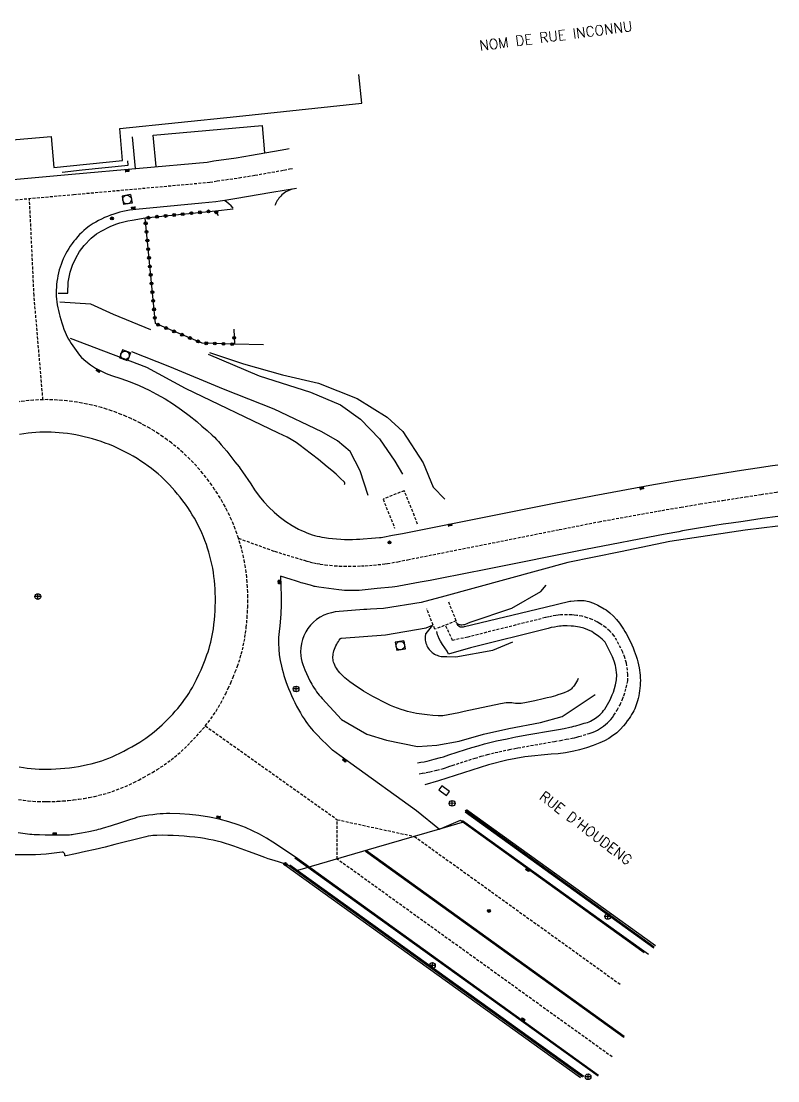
# Model space of a CAD drawing. Header units: millimetres. Extents: x 132227 to 133000, y 131012 to 131934.
# Drawn here: x 132868.6 to 133000, y 131750.1 to 131934 of the extents above; entities that cross this region are included whole.
import ezdxf
from ezdxf.enums import TextEntityAlignment as Align

# ---------------------------------------------------------------- set-up
doc = ezdxf.new("R2010")
doc.units = ezdxf.units.MM
doc.linetypes.add('DASHED', pattern=[0.75, 0.5, -0.25])
doc.layers.get('0').update_dxf_attribs({"linetype": 'CONTINUOUS'})
for name, color, linetype in [('W0001', 6, 'DASHED'), ('W0006', 2, 'CONTINUOUS'), ('W0008', 7, 'CONTINUOUS'), ('W0010', 4, 'CONTINUOUS'), ('W0014', 7, 'CONTINUOUS'), ('W0015', 2, 'CONTINUOUS'), ('W0017', 7, 'CONTINUOUS'), ('W0070', 7, 'DASHED'), ('W0071', 7, 'CONTINUOUS'), ('W0103', 1, 'CONTINUOUS'), ('W0120', 7, 'CONTINUOUS'), ('W0122', 7, 'DASHED'), ('W0128', 7, 'CONTINUOUS'), ('W0210', 2, 'CONTINUOUS'), ('W0211', 2, 'CONTINUOUS'), ('W0212', 2, 'CONTINUOUS'), ('W0213', 2, 'CONTINUOUS'), ('W0322', 7, 'CONTINUOUS'), ('W0400', 7, 'CONTINUOUS'), ('W0420', 7, 'CONTINUOUS'), ('W0421', 7, 'CONTINUOUS'), ('W0469', 7, 'CONTINUOUS'), ('W0856', 7, 'CONTINUOUS'), ('W0989', 7, 'CONTINUOUS')]:
    doc.layers.add(name, color=color, linetype=linetype)
doc.styles.get("Standard").update_dxf_attribs({"font": 'romans.shx', "width": 0.85})

# ---------------------------------------------------------------- blocks, each defined once
blk = doc.blocks.new('T400')
for p, q in [((-0.15, 0.3), (0.15, 0.3)), ((-0.15, -0.25), (-0.15, 0.3)), ((-0.15, 0.15), (0.15, 0.15)), ((-0.15, 0), (0.15, 0)), ((0.15, 0.3), (0.15, -0.25)), ((-0.15, -0.15), (0.15, -0.15)), ((-0.15, -0.25), (-0.15, -0.3)), ((-0.15, -0.3), (0.15, -0.3)), ((0.15, -0.3), (0.15, -0.25))]:
    blk.add_line(p, q)
blk = doc.blocks.new('T420')
for p, q in [((0.75, 0.75), (-0.75, 0.75)), ((-0.75, 0.75), (-0.75, -0.75)), ((0.75, 0.75), (0.75, -0.75)), ((0.75, -0.75), (-0.75, -0.75))]:
    blk.add_line(p, q)
blk.add_ellipse((0, 0), major_axis=(-0.53, 0.53), ratio=1, start_param=3.926991, end_param=10.210176)
blk = doc.blocks.new('T856')
for p, q in [((-0.125, 0), (0.125, 0)), ((0, 0.125), (0, -0.125))]:
    blk.add_line(p, q)
blk.add_ellipse((0, 0), major_axis=(-0.177, 0.177), ratio=1, start_param=3.9269908, end_param=10.2101761)
blk = doc.blocks.new('T469')
at = {"color": 0, "linetype": 'Continuous', "flags": 128}
for points in [[(-0.35, 0.35), (0.35, -0.35)], [(-0.35, -0.35), (0.35, 0.35)]]:
    blk.add_lwpolyline(points, dxfattribs=at)
at = {"color": 0, "linetype": 'Continuous'}
blk.add_circle((0, 0), 0.5, dxfattribs=at)
blk = doc.blocks.new('t322o')
at = {"color": 0, "linetype": 'Continuous'}
for radius in [0.25, 0.15]:
    blk.add_circle((0, 0), radius, dxfattribs=at)

msp = doc.modelspace()

# ---------------------------------------------------------------- linework, layer by layer
at = {"layer": 'W0001'}
for points in [[(132793.7, 131890.57), (132812.92, 131894.94), (132812.92, 131894.94), (132812.92, 131894.94), (132814.24, 131895.33), (132815.63, 131895.76), (132817.95, 131896.56), (132819.98, 131897.26), (132821.97, 131897.86), (132824.61, 131898.54), (132826.03, 131898.85), (132828.09, 131899.24), (132830.16, 131899.56), (132832.26, 131899.81), (132837.54, 131900.32), (132862.35, 131902.55), (132877.69, 131903.94), (132901.36, 131906.07), (132902.6, 131906.29), (132906.43, 131906.84), (132909.17, 131907.28), (132914.2, 131908.18), (132915.2, 131908.37), (132915.78, 131908.47)], [(132872.36, 131868.31), (132870.81, 131886.42), (132870.02, 131903.25)], [(132868.12, 131798.89), (132868.95, 131798.78), (132869.79, 131798.68), (132870.62, 131798.61), (132871.46, 131798.56), (132872.3, 131798.54), (132872.74, 131798.53), (132873.14, 131798.53), (132873.98, 131798.55), (132874.91, 131798.59), (132875.83, 131798.65), (132876.75, 131798.73), (132877.66, 131798.83), (132878.58, 131798.96), (132879.49, 131799.1), (132880.4, 131799.26), (132881.31, 131799.45), (132882.08, 131799.63), (132882.85, 131799.83), (132883.62, 131800.05), (132884.38, 131800.3), (132885.14, 131800.56), (132885.88, 131800.85), (132886.62, 131801.16), (132887.34, 131801.48), (132888.17, 131801.88), (132888.99, 131802.29), (132889.8, 131802.72), (132890.6, 131803.16), (132891.39, 131803.62), (132892.18, 131804.1), (132892.8, 131804.5), (132893.43, 131804.92), (132894.04, 131805.36), (132894.64, 131805.81), (132895.23, 131806.28), (132895.8, 131806.76), (132896.37, 131807.26), (132896.93, 131807.77), (132897.47, 131808.29), (132898.01, 131808.83), (132898.53, 131809.37), (132899.06, 131809.93), (132899.57, 131810.51), (132900.07, 131811.09), (132900.56, 131811.68), (132901.05, 131812.3), (132901.52, 131812.93), (132901.99, 131813.59), (132902.43, 131814.26), (132902.85, 131814.94), (132903.25, 131815.64), (132903.63, 131816.33), (132904.1, 131817.27), (132904.55, 131818.21), (132904.98, 131819.16), (132905.38, 131820.12), (132905.77, 131821.09), (132906.14, 131822.07), (132906.38, 131822.76), (132906.61, 131823.46), (132906.81, 131824.16), (132907, 131824.87), (132907.16, 131825.59), (132907.31, 131826.31), (132907.44, 131827.03), (132907.54, 131827.75), (132907.67, 131828.79), (132907.75, 131829.55), (132907.82, 131830.44), (132907.88, 131831.34), (132907.92, 131832.23), (132907.94, 131833.13), (132907.94, 131834.03), (132907.93, 131834.93), (132907.89, 131835.79), (132907.83, 131836.65), (132907.75, 131837.51), (132907.65, 131838.36), (132907.53, 131839.22), (132907.38, 131840.07), (132907.22, 131840.92), (132907.03, 131841.76), (132906.82, 131842.6), (132906.33, 131844.25), (132906.33, 131844.25), (132906.06, 131845.06), (132905.76, 131845.87), (132905.45, 131846.67), (132905.11, 131847.46), (132904.75, 131848.24), (132904.37, 131849.01), (132903.98, 131849.78), (132903.56, 131850.53), (132903.12, 131851.27), (132902.66, 131852.01), (132902.18, 131852.73), (132901.69, 131853.45), (132901.18, 131854.15), (132900.65, 131854.84), (132900.11, 131855.52), (132899.55, 131856.19), (132899, 131856.81), (132898.43, 131857.42), (132897.85, 131858.01), (132897.26, 131858.59), (132896.65, 131859.15), (132896.03, 131859.7), (132895.45, 131860.18), (132894.67, 131860.8), (132893.95, 131861.35), (132893.2, 131861.88), (132892.45, 131862.39), (132891.68, 131862.88), (132890.9, 131863.35), (132890.11, 131863.8), (132889.3, 131864.23), (132888.49, 131864.64), (132887.66, 131865.03), (132886.82, 131865.41), (132885.97, 131865.76), (132885.12, 131866.08), (132884.26, 131866.39), (132883.39, 131866.67), (132882.51, 131866.94), (132881.67, 131867.17), (132880.82, 131867.38), (132879.97, 131867.56), (132879.11, 131867.73), (132878.25, 131867.88), (132877.38, 131868.01), (132876.52, 131868.12), (132875.64, 131868.2), (132874.83, 131868.26), (132874.01, 131868.3), (132873.18, 131868.32), (132872.36, 131868.31), (132871.54, 131868.29), (132870.72, 131868.24), (132869.9, 131868.17), (132869.09, 131868.08), (132868.22, 131867.97)], [(132906.33, 131844.25), (132912.6, 131841.99), (132912.6, 131841.99), (132912.6, 131841.99), (132912.6, 131841.99), (132912.6, 131841.99), (132917.71, 131840.44), (132918.26, 131840.27), (132918.82, 131840.12), (132919.39, 131839.99), (132919.97, 131839.87), (132920.53, 131839.78), (132921.36, 131839.66), (132922.18, 131839.57), (132923, 131839.49), (132923.82, 131839.44), (132924.62, 131839.41), (132925.42, 131839.39), (132926.22, 131839.4), (132927, 131839.42), (132927.67, 131839.46), (132928.32, 131839.5), (132929.79, 131839.61), (132931.29, 131839.74), (132931.75, 131839.79), (132932.2, 131839.86), (132933.97, 131840.19), (132935.69, 131840.53), (132962.04, 131845.76), (132968.68, 131847.08), (132968.95, 131847.13), (132979.24, 131848.98), (132979.89, 131849.1), (132983.19, 131849.66), (132986.5, 131850.21), (132990.45, 131850.84), (132994.41, 131851.46), (132997.08, 131851.87), (132999.75, 131852.26), (133000, 131852.29)], [(132900.56, 131811.68), (132923.48, 131795.4)], [(132971.21, 131754.21), (132923.44, 131788.57), (132923.48, 131795.4), (132936.88, 131792.5), (132972.76, 131766.73)]]:
    msp.add_lwpolyline(points, dxfattribs=at)
at = {"layer": 'W0006'}
for points in [[(132892, 131908.8), (132891.52, 131914.22), (132910.45, 131915.89), (132910.86, 131911.16)], [(132905.65, 131878), (132910.65, 131877.87)]]:
    msp.add_lwpolyline(points, dxfattribs=at)
at = {"layer": 'W0008'}
for points in [[(132862.03, 131906.06), (132877.38, 131907.45), (132900.9, 131909.57), (132902.05, 131909.77), (132905.9, 131910.33), (132908.58, 131910.75), (132913.57, 131911.65), (132914.56, 131911.83), (132915.14, 131911.94)], [(132916.41, 131905), (132912.11, 131904.26), (132909.71, 131903.86), (132906.05, 131903.26), (132903.94, 131902.91), (132903.16, 131902.79), (132902.38, 131902.69), (132901.16, 131902.55), (132899.94, 131902.42), (132888.51, 131901.34), (132887.94, 131901.28), (132887.37, 131901.2), (132886.81, 131901.1), (132886.26, 131900.99), (132885.73, 131900.86), (132885.19, 131900.71), (132884.65, 131900.54), (132884.11, 131900.35), (132883.58, 131900.14), (132883.05, 131899.92), (132882.54, 131899.67), (132882.03, 131899.42), (132881.53, 131899.14), (132881.1, 131898.92), (132880.56, 131898.54), (132880.41, 131898.43), (132880.41, 131898.43), (132879.86, 131898.01), (132879.47, 131897.68), (132879.09, 131897.33), (132878.73, 131896.97), (132878.38, 131896.6), (132878.04, 131896.21), (132877.72, 131895.81), (132877.41, 131895.41), (132877.11, 131894.99), (132876.83, 131894.56), (132876.57, 131894.12), (132876.32, 131893.67), (132876.09, 131893.21), (132875.88, 131892.75), (132875.68, 131892.28), (132875.5, 131891.8), (132875.34, 131891.32), (132875.19, 131890.83), (132875.06, 131890.34), (132874.95, 131889.84), (132874.86, 131889.34), (132874.79, 131888.84), (132874.73, 131888.33), (132874.69, 131887.82), (132874.67, 131887.31), (132874.67, 131886.81), (132874.68, 131886.3), (132874.72, 131885.79), (132874.77, 131885.28), (132874.84, 131884.78), (132874.93, 131884.28), (132875.03, 131883.78), (132875.15, 131883.28), (132875.29, 131882.79), (132875.44, 131882.23), (132875.61, 131881.67), (132875.79, 131881.11), (132875.99, 131880.56), (132876.21, 131880.02), (132876.39, 131879.62), (132876.58, 131879.22), (132876.79, 131878.84), (132877.02, 131878.46), (132877.26, 131878.09), (132877.83, 131877.28), (132878.42, 131876.47), (132878.73, 131876.06), (132879.06, 131875.66), (132879.82, 131874.98), (132880.64, 131874.35), (132881.49, 131873.79), (132882.39, 131873.3), (132883.33, 131872.88), (132884.29, 131872.53), (132885.9, 131872.01), (132887.49, 131871.43), (132889.06, 131870.77), (132890.79, 131869.96), (132892.1, 131869.28), (132893.57, 131868.44), (132895.01, 131867.54), (132896.41, 131866.58), (132897.76, 131865.57), (132899.08, 131864.5), (132899.98, 131863.72), (132900.87, 131862.94), (132901.76, 131862.14), (132902.13, 131861.79), (132902.49, 131861.42), (132902.83, 131861.05), (132903.32, 131860.49), (132903.8, 131859.93), (132904.27, 131859.36), (132905, 131858.46), (132905.71, 131857.55), (132906.42, 131856.63), (132906.62, 131856.36), (132907.03, 131855.79), (132908.44, 131853.73), (132909.13, 131852.64), (132909.89, 131851.59), (132910.72, 131850.6), (132911.6, 131849.65), (132912.54, 131848.76), (132913.37, 131848.06), (132914.56, 131847.17), (132915.65, 131846.46), (132916.77, 131845.83), (132917.24, 131845.61), (132917.7, 131845.41), (132918.18, 131845.22), (132918.65, 131845.04), (132919.14, 131844.88), (132919.55, 131844.75), (132919.97, 131844.64), (132920.39, 131844.54), (132920.81, 131844.45), (132921.24, 131844.38), (132921.94, 131844.28), (132922.65, 131844.2), (132923.36, 131844.14), (132924.07, 131844.09), (132924.76, 131844.06), (132925.44, 131844.05), (132926.12, 131844.06), (132926.81, 131844.08), (132927.39, 131844.11), (132927.98, 131844.15), (132929.41, 131844.26), (132930.84, 131844.38), (132931.13, 131844.41), (132931.41, 131844.45), (132933.1, 131844.77), (132934.79, 131845.1), (132961.13, 131850.33), (132967.79, 131851.65), (132968.11, 131851.71), (132978.42, 131853.57), (132979.1, 131853.69), (132982.42, 131854.26), (132985.75, 131854.81), (132989.72, 131855.45), (132993.7, 131856.07), (132996.4, 131856.47), (132999.09, 131856.87), (133000, 131857)], [(132868.2, 131804.59), (132868.95, 131804.47), (132869.64, 131804.37), (132870.33, 131804.3), (132871.02, 131804.24), (132871.72, 131804.2), (132872.41, 131804.17), (132873.11, 131804.17), (132873.8, 131804.18), (132874.6, 131804.22), (132875.39, 131804.27), (132876.18, 131804.34), (132876.97, 131804.43), (132877.76, 131804.54), (132878.55, 131804.66), (132879.33, 131804.8), (132880.11, 131804.96), (132880.73, 131805.1), (132881.36, 131805.27), (132881.97, 131805.45), (132882.58, 131805.64), (132883.19, 131805.85), (132883.79, 131806.08), (132884.38, 131806.33), (132884.96, 131806.6), (132885.69, 131806.94), (132886.41, 131807.3), (132887.11, 131807.68), (132887.82, 131808.07), (132888.51, 131808.47), (132889.2, 131808.88), (132889.71, 131809.21), (132890.21, 131809.55), (132890.7, 131809.9), (132891.18, 131810.27), (132891.66, 131810.64), (132892.12, 131811.03), (132892.6, 131811.46), (132893.07, 131811.89), (132893.54, 131812.33), (132893.99, 131812.79), (132894.44, 131813.25), (132894.89, 131813.73), (132895.33, 131814.22), (132895.76, 131814.72), (132896.18, 131815.23), (132896.59, 131815.75), (132896.97, 131816.25), (132897.33, 131816.77), (132897.68, 131817.29), (132898.01, 131817.83), (132898.32, 131818.37), (132898.62, 131818.93), (132899.03, 131819.75), (132899.43, 131820.59), (132899.81, 131821.43), (132900.17, 131822.28), (132900.52, 131823.13), (132900.84, 131824), (132901.03, 131824.55), (132901.21, 131825.1), (132901.37, 131825.66), (132901.52, 131826.22), (132901.65, 131826.79), (132901.77, 131827.36), (132901.87, 131827.94), (132901.96, 131828.51), (132902.05, 131829.29), (132902.13, 131830.07), (132902.2, 131830.85), (132902.25, 131831.64), (132902.28, 131832.42), (132902.3, 131833.2), (132902.3, 131833.99), (132902.29, 131834.77), (132902.26, 131835.49), (132902.21, 131836.2), (132902.15, 131836.92), (132902.06, 131837.63), (132901.96, 131838.34), (132901.84, 131839.05), (132901.7, 131839.75), (132901.54, 131840.45), (132901.37, 131841.15), (132901.17, 131841.84), (132900.96, 131842.52), (132900.74, 131843.19), (132900.49, 131843.86), (132900.23, 131844.53), (132899.95, 131845.18), (132899.65, 131845.83), (132899.34, 131846.47), (132899.01, 131847.1), (132898.66, 131847.73), (132898.3, 131848.34), (132897.91, 131848.97), (132897.51, 131849.58), (132897.09, 131850.19), (132896.66, 131850.78), (132896.21, 131851.37), (132895.75, 131851.94), (132895.28, 131852.51), (132894.82, 131853.02), (132894.35, 131853.53), (132893.87, 131854.02), (132893.38, 131854.5), (132892.87, 131854.96), (132892.36, 131855.42), (132891.83, 131855.86), (132891.23, 131856.34), (132890.61, 131856.8), (132889.99, 131857.24), (132889.35, 131857.67), (132888.7, 131858.09), (132888.05, 131858.49), (132887.38, 131858.87), (132886.7, 131859.23), (132886.01, 131859.58), (132885.31, 131859.91), (132884.6, 131860.22), (132883.89, 131860.52), (132883.17, 131860.79), (132882.44, 131861.05), (132881.7, 131861.29), (132880.96, 131861.51), (132880.25, 131861.71), (132879.53, 131861.89), (132878.81, 131862.05), (132878.09, 131862.19), (132877.36, 131862.31), (132876.63, 131862.42), (132875.89, 131862.51), (132875.16, 131862.58), (132874.49, 131862.63), (132873.81, 131862.67), (132873.14, 131862.68), (132872.46, 131862.68), (132871.79, 131862.66), (132871.12, 131862.62), (132870.45, 131862.56), (132869.77, 131862.49), (132869.04, 131862.39), (132868.31, 131862.27)], [(133000, 131848.06), (132997.29, 131847.68), (132993.96, 131847.19), (132991.9, 131846.88), (132991.9, 131846.88), (132990.48, 131846.68), (132989.07, 131846.46), (132987.65, 131846.24), (132986.24, 131846.01), (132984.83, 131845.77), (132983.42, 131845.52), (132982.78, 131845.4), (132980.44, 131844.95), (132966.57, 131842.32), (132966.57, 131842.32), (132966.57, 131842.32), (132966.57, 131842.32), (132966.57, 131842.32), (132949.55, 131838.89), (132945.47, 131838.07), (132941.38, 131837.27), (132939.63, 131836.94), (132937.87, 131836.61), (132934.15, 131835.95), (132933.91, 131835.91), (132933.45, 131835.84), (132932.99, 131835.78), (132930.41, 131835.51), (132927.82, 131835.25), (132927.29, 131835.21), (132926.77, 131835.18), (132926.24, 131835.17), (132925.71, 131835.17), (132925.22, 131835.18), (132924.74, 131835.21), (132924.25, 131835.25), (132923.77, 131835.31), (132920.26, 131835.78), (132919.94, 131835.82), (132919.62, 131835.87), (132919.48, 131835.9), (132919.35, 131835.93), (132918.8, 131836.09), (132917.52, 131836.45), (132917.22, 131836.54), (132916.92, 131836.63), (132916.21, 131836.87), (132915.49, 131837.1), (132913.59, 131837.7), (132913.7, 131836.04), (132913.75, 131834.1), (132913.75, 131832.73), (132913.69, 131831.07), (132913.53, 131829.06), (132913.38, 131828.06), (132913.29, 131827.05), (132913.27, 131826.06), (132913.31, 131825.03), (132913.41, 131824.02), (132913.58, 131823.03), (132913.8, 131822.04), (132913.93, 131821.51), (132914.07, 131820.97), (132914.22, 131820.44), (132914.38, 131819.92), (132914.56, 131819.4), (132914.78, 131818.77), (132915.02, 131818.16), (132915.27, 131817.54), (132915.53, 131816.94), (132915.81, 131816.33), (132916.1, 131815.73), (132916.41, 131815.12), (132916.73, 131814.53), (132917.07, 131813.94), (132917.41, 131813.36), (132917.7, 131812.91), (132918.01, 131812.46), (132918.32, 131812.02), (132918.65, 131811.59), (132918.99, 131811.17), (132919.31, 131810.81), (132919.63, 131810.46), (132919.96, 131810.11), (132920.82, 131809.27), (132921.68, 131808.43), (132922.55, 131807.61), (132922.63, 131807.54), (132925.82, 131805.23), (132937.22, 131797.01), (132941.26, 131793.76), (132944.9, 131795.29), (132944.9, 131795.29), (132969.17, 131777.86), (132976.8, 131772.35)], [(132968.88, 131750.97), (132916.21, 131788.87), (132915.92, 131789.08), (132913.42, 131790.73), (132912.31, 131791.5), (132911.16, 131792.22), (132909.99, 131792.88), (132908.78, 131793.49), (132907.55, 131794.04), (132906.29, 131794.53), (132904.64, 131795.04), (132902.96, 131795.47), (132901.26, 131795.83), (132899.42, 131796.13), (132897.83, 131796.31), (132896.11, 131796.44), (132894.37, 131796.48), (132894.37, 131796.48), (132893.82, 131796.46), (132893.26, 131796.43), (132892.7, 131796.39), (132892.14, 131796.34), (132891.44, 131796.26), (132890.74, 131796.16), (132890.04, 131796.06), (132889.35, 131795.94), (132889.1, 131795.9), (132888.86, 131795.84), (132888.61, 131795.77), (132888.36, 131795.69), (132887.4, 131795.38), (132885.81, 131794.86), (132884.22, 131794.35), (132882.62, 131793.85), (132882.3, 131793.75), (132881.97, 131793.67), (132881.64, 131793.59), (132880.34, 131793.32), (132879.03, 131793.06), (132878.36, 131792.93), (132877.69, 131792.81), (132877.46, 131792.78), (132877.23, 131792.75), (132876.99, 131792.74), (132876.22, 131792.72), (132875.45, 131792.71), (132874.68, 131792.71), (132873.67, 131792.71), (132872.72, 131792.73), (132871.77, 131792.75), (132870.82, 131792.79), (132870.44, 131792.82), (132870.05, 131792.85), (132869.67, 131792.9), (132868.05, 131793.14)]]:
    msp.add_lwpolyline(points, dxfattribs=at)
at = {"layer": 'W0010'}
for points in [[(132945.7, 131797.05), (132978.54, 131773.32)], [(132966.05, 131750.69), (132914.47, 131787.79), (132914.47, 131787.79)]]:
    msp.add_lwpolyline(points, dxfattribs=at)
at = {"layer": 'W0014'}
for points in [[(132875.68, 131907.79), (132879.16, 131908.24), (132887.16, 131909.04), (132887.12, 131909.77), (132887.12, 131909.77)], [(132875.01, 131886.83), (132876.66, 131886.83), (132876.76, 131888.72), (132877.1, 131890.45), (132877.51, 131891.68), (132878.05, 131892.88), (132878.73, 131894.02), (132879.51, 131895.07), (132880.76, 131896.36), (132881.65, 131897.08), (132882.44, 131897.57), (132884.06, 131898.39), (132884.99, 131898.76), (132885.69, 131898.99), (132886.4, 131899.19), (132887.12, 131899.35), (132887.87, 131899.48), (132890.11, 131899.86), (132890.11, 131899.86), (132902.3, 131901.12), (132905.42, 131901.47)], [(132945.67, 131796.76), (132978.45, 131773.17)], [(132945.22, 131795.27), (132969.38, 131777.91), (132977.51, 131772.07)], [(132968.79, 131750.85), (132916.12, 131788.74)], [(132966.28, 131750.8), (132915.25, 131787.51)]]:
    msp.add_lwpolyline(points, dxfattribs=at)
at = {"layer": 'W0015'}
msp.add_lwpolyline([(132973.34, 131757.78), (132928.56, 131790), (132928.36, 131789.93), (132973.25, 131757.64), (132973.34, 131757.78)], dxfattribs=at)
at = {"layer": 'W0017'}
for points in [[(132888.42, 131908.47), (132887.93, 131913.93)], [(132892, 131908.8), (132891.5, 131914.26)], [(132915.61, 131904.84), (132915.34, 131904.75), (132915.07, 131904.64), (132914.81, 131904.52), (132914.56, 131904.38), (132914.31, 131904.22), (132914.08, 131904.04), (132913.86, 131903.85), (132913.65, 131903.65), (132913.49, 131903.47), (132913.34, 131903.28), (132913.19, 131903.09), (132913.06, 131902.88), (132912.94, 131902.67), (132912.83, 131902.46), (132912.73, 131902.23), (132912.65, 131902.01)], [(132905.38, 131901.58), (132905.02, 131901.94), (132904.64, 131902.29), (132904.28, 131902.61), (132903.91, 131902.91)]]:
    msp.add_lwpolyline(points, dxfattribs=at)
at = {"layer": 'W0070'}
msp.add_lwpolyline([(132937.73, 131803.38), (132938.31, 131803.46), (132938.91, 131803.57), (132939.23, 131803.63), (132939.53, 131803.7), (132940.76, 131804.01), (132941.92, 131804.31), (132942.27, 131804.41), (132942.59, 131804.52), (132943.04, 131804.69), (132943.46, 131804.83), (132946.32, 131805.74), (132947.41, 131806.07), (132948.49, 131806.4), (132949.58, 131806.7), (132950.24, 131806.88), (132950.89, 131807.04), (132951.56, 131807.19), (132953.38, 131807.57), (132954.33, 131807.77), (132954.85, 131807.87), (132957.07, 131808.26), (132961.2, 131808.98), (132962.23, 131809.16), (132963.25, 131809.36), (132964.29, 131809.56), (132964.68, 131809.64), (132965.07, 131809.74), (132965.45, 131809.84), (132966.2, 131810.06), (132966.94, 131810.28), (132967.24, 131810.37), (132967.56, 131810.48), (132967.93, 131810.62), (132968.31, 131810.78), (132968.68, 131810.97), (132969.04, 131811.18), (132969.39, 131811.4), (132969.73, 131811.64), (132970.07, 131811.91), (132970.39, 131812.2), (132970.7, 131812.5), (132970.99, 131812.82), (132971.26, 131813.15), (132971.54, 131813.52), (132972.1, 131814.43), (132972.6, 131815.36), (132973.02, 131816.31), (132973.25, 131816.93), (132973.68, 131818.31), (132973.93, 131819.48), (132973.95, 131820.6), (132973.79, 131822.13), (132973.69, 131822.6), (132973.43, 131823.54), (132973.07, 131824.49), (132971.6, 131827.34), (132970.82, 131828.15), (132970.1, 131828.77), (132969.03, 131829.48), (132968.59, 131829.75), (132967.75, 131830.15), (132966.89, 131830.47), (132966, 131830.71), (132965.1, 131830.87), (132964.63, 131830.92), (132964.21, 131830.94), (132963.42, 131830.96), (132962.62, 131830.96), (132962.23, 131830.94), (132961.83, 131830.91), (132961.45, 131830.86), (132960.83, 131830.75), (132960.22, 131830.62), (132959.63, 131830.48), (132946.14, 131827.1), (132943.51, 131826.52), (132942.28, 131829.18)], dxfattribs=at)
at = {"layer": 'W0071'}
for points in [[(132944.24, 131829.36), (132944.31, 131829.26), (132944.39, 131829.16), (132944.46, 131829.1), (132944.53, 131829.04), (132944.65, 131828.97), (132944.82, 131828.89), (132944.88, 131828.87), (132944.94, 131828.86), (132945, 131828.86), (132945.19, 131828.88), (132945.38, 131828.91), (132945.57, 131828.95), (132959.58, 131832.29), (132963.86, 131833.32), (132964.07, 131833.34), (132965.22, 131833.44), (132966.37, 131833.48), (132967.18, 131833.27), (132967.96, 131833), (132968.73, 131832.66), (132969.83, 131832.02), (132970.16, 131831.82), (132970.82, 131831.31), (132971.43, 131830.75), (132972, 131830.14), (132972.52, 131829.49), (132972.99, 131828.8), (132973.22, 131828.45), (132973.45, 131828.09), (132973.66, 131827.72), (132973.87, 131827.34), (132974.13, 131826.82), (132974.39, 131826.29), (132974.64, 131825.76), (132974.87, 131825.22), (132975.06, 131824.74), (132975.24, 131824.26), (132975.4, 131823.77), (132975.55, 131823.28), (132975.68, 131822.78), (132975.8, 131822.28), (132975.9, 131821.78), (132975.98, 131821.34), (132976.03, 131820.91), (132976.08, 131820.47), (132976.1, 131820.02), (132976.12, 131819.58), (132976.11, 131819.14), (132976.09, 131818.7), (132976.05, 131818.25), (132976, 131817.79), (132975.94, 131817.34), (132975.85, 131816.89), (132975.76, 131816.45), (132975.64, 131816.01), (132975.54, 131815.66), (132975.42, 131815.32), (132975.29, 131814.98), (132975.14, 131814.65), (132974.98, 131814.32), (132974.81, 131814.01), (132974.6, 131813.66), (132974.39, 131813.32), (132974.17, 131812.98), (132973.86, 131812.54), (132973.54, 131812.11), (132973.21, 131811.68), (132972.63, 131811.05), (132972.01, 131810.47), (132971.14, 131809.82), (132970.62, 131809.49), (132969.87, 131809.09), (132969.09, 131808.75), (132967.93, 131808.28), (132966.75, 131807.88), (132965.55, 131807.53), (132964.57, 131807.29), (132963.1, 131807.02), (132961.86, 131806.85), (132960.62, 131806.75), (132956.04, 131806.29), (132952.95, 131805.71), (132949.73, 131804.92), (132941.04, 131802.16), (132938.67, 131801.47)], [(132937.44, 131805.29), (132938, 131805.37), (132938.57, 131805.47), (132938.83, 131805.52), (132939.08, 131805.57), (132940.29, 131805.88), (132941.4, 131806.17), (132941.67, 131806.25), (132941.93, 131806.34), (132942.39, 131806.51), (132942.86, 131806.67), (132945.74, 131807.58), (132946.85, 131807.92), (132947.96, 131808.25), (132949.07, 131808.57), (132949.76, 131808.75), (132950.45, 131808.92), (132951.15, 131809.07), (132952.98, 131809.46), (132953.95, 131809.66), (132954.49, 131809.77), (132956.74, 131810.17), (132960.87, 131810.88), (132961.88, 131811.06), (132962.89, 131811.25), (132963.9, 131811.45), (132964.24, 131811.53), (132964.59, 131811.61), (132964.93, 131811.7), (132965.65, 131811.91), (132966.37, 131812.13), (132966.65, 131812.21), (132966.92, 131812.3), (132967.21, 131812.41), (132967.49, 131812.53), (132967.77, 131812.67), (132968.04, 131812.83), (132968.31, 131813), (132968.56, 131813.18), (132968.82, 131813.39), (132969.07, 131813.61), (132969.31, 131813.84), (132969.53, 131814.09), (132969.74, 131814.34), (132969.94, 131814.61), (132970.43, 131815.39), (132970.86, 131816.21), (132971.24, 131817.05), (132971.43, 131817.55), (132971.81, 131818.8), (132972, 131819.7), (132972.02, 131820.52), (132971.88, 131821.83), (132971.81, 131822.15), (132971.6, 131822.94), (132971.3, 131823.7), (132970.01, 131826.21), (132969.49, 131826.74), (132968.93, 131827.23), (132967.99, 131827.86), (132967.67, 131828.05), (132967, 131828.37), (132966.3, 131828.63), (132965.58, 131828.83), (132964.84, 131828.96), (132964.49, 131828.99), (132964.13, 131829.01), (132963.39, 131829.03), (132962.65, 131829.03), (132962.35, 131829.02), (132962.05, 131828.99), (132961.75, 131828.95), (132961.19, 131828.85), (132960.64, 131828.74), (132960.09, 131828.61), (132946.61, 131825.23), (132942.79, 131824.11), (132942.56, 131824.64), (132941.74, 131825.83), (132941.42, 131826.37), (132941.17, 131826.82), (132941.1, 131826.96), (132941.04, 131827.11), (132940.99, 131827.25), (132940.91, 131827.52), (132940.85, 131827.79), (132940.8, 131828.07)]]:
    msp.add_lwpolyline(points, dxfattribs=at)
at = {"layer": 'W0103'}
msp.add_lwpolyline([(132848.35, 131922.47), (132848.83, 131917.5), (132861.07, 131918.67), (132861.57, 131912.94), (132873.8, 131914), (132874.27, 131908.62), (132886.19, 131909.84), (132885.71, 131915.4), (132905.95, 131917.47), (132927.72, 131919.77), (132927.24, 131924.74)], dxfattribs=at)
at = {"layer": 'W0120'}
for points in [[(132945.95, 131797.16), (132978.74, 131773.56)], [(132965.74, 131750.56), (132914.39, 131787.52)]]:
    msp.add_lwpolyline(points, dxfattribs=at)
at = {"layer": 'W0122'}
for points in [[(132937.44, 131846.73), (132935.12, 131852.51), (132931.43, 131851.05), (132933.44, 131846.03)], [(132942.77, 131833.24), (132944.13, 131829.92), (132940.42, 131828.45), (132939.02, 131831.99)]]:
    msp.add_lwpolyline(points, dxfattribs=at)
at = {"layer": 'W0128'}
msp.add_lwpolyline([(132945.15, 131794.89), (132941.26, 131793.76), (132930.26, 131790.58), (132916.59, 131786.56)], dxfattribs=at)
at = {"layer": 'W0210'}
for points in [[(133000, 131846.34), (132994.3, 131845.65), (132981.24, 131843.67), (132972.65, 131841.9), (132963.52, 131840.05), (132942.17, 131834.23), (132938.06, 131833.12), (132931.52, 131832.06), (132928.09, 131831.87), (132923.13, 131831.48), (132922.49, 131831.34), (132921.79, 131831.15), (132921.12, 131830.88), (132920.49, 131830.54), (132919.89, 131830.14), (132919.34, 131829.68), (132918.83, 131829.16), (132918.39, 131828.6), (132917.99, 131827.99), (132917.68, 131827.34), (132917.43, 131826.67), (132917.25, 131825.97), (132917.14, 131825.26), (132917.1, 131824.54), (132917.14, 131823.82), (132917.19, 131823.36), (132917.33, 131822.86), (132917.49, 131822.36), (132917.67, 131821.87), (132917.87, 131821.39), (132918.14, 131820.76), (132918.43, 131820.14), (132918.74, 131819.53), (132919.06, 131818.93), (132919.25, 131818.59), (132919.45, 131818.26), (132919.67, 131817.93), (132919.89, 131817.61), (132920.12, 131817.3), (132920.35, 131817), (132920.6, 131816.71), (132920.85, 131816.42), (132924.23, 131812.77), (132928.61, 131810.26), (132932.03, 131809.22), (132937.4, 131808.08), (132940.79, 131808.36), (132944.63, 131809.01), (132948.9, 131810.22), (132953.28, 131811.21), (132958.8, 131812.26), (132962.55, 131813.31), (132968.27, 131817.14)], [(132914.46, 131787.7), (132913.29, 131788.06), (132912.11, 131788.42), (132911.5, 131788.62), (132910.9, 131788.83), (132909.48, 131789.34), (132908.08, 131789.87), (132906.79, 131790.35), (132905.51, 131790.82), (132904.8, 131791.06), (132904.09, 131791.28), (132903.37, 131791.48), (132902.64, 131791.67), (132901.91, 131791.84), (132901.18, 131791.99), (132900.44, 131792.12), (132899.7, 131792.23), (132898.76, 131792.35), (132897.82, 131792.45), (132896.88, 131792.54), (132895.93, 131792.6), (132894.98, 131792.65), (132894.03, 131792.68), (132893.09, 131792.69), (132892.14, 131792.68), (132891.79, 131792.67), (132891.45, 131792.64), (132891.11, 131792.59), (132890.66, 131792.52), (132890.22, 131792.43), (132889.79, 131792.33), (132884.86, 131791.07), (132883.16, 131790.64), (132881.45, 131790.24), (132879.75, 131789.85), (132878.03, 131789.47), (132876.32, 131789.12), (132876.26, 131789.12), (132876.21, 131789.13), (132876.17, 131789.17), (132876.15, 131789.21), (132876.14, 131789.26), (132876.14, 131789.31), (132876.15, 131789.35), (132876.15, 131789.35), (132876.14, 131789.44), (132876.11, 131789.53), (132876.06, 131789.6), (132876, 131789.67), (132875.93, 131789.72), (132875.84, 131789.75), (132875.76, 131789.77), (132875.67, 131789.76), (132874.74, 131789.63), (132873.82, 131789.53), (132872.89, 131789.44), (132871.97, 131789.37), (132871.04, 131789.32), (132870.11, 131789.29), (132869.18, 131789.28), (132866.93, 131789.29)]]:
    msp.add_lwpolyline(points, dxfattribs=at)
at = {"layer": 'W0211'}
for points in [[(132924.68, 131853.59), (132924.73, 131853.63), (132924.77, 131853.69), (132924.79, 131853.75), (132924.8, 131853.82), (132924.79, 131853.89), (132924.76, 131853.95), (132924.72, 131854), (132923.99, 131854.69), (132923.26, 131855.37), (132922.51, 131856.03), (132921.75, 131856.68), (132920.98, 131857.32), (132920.2, 131857.94), (132918.99, 131858.87), (132917.77, 131859.8), (132917.06, 131860.34), (132916.34, 131860.87), (132916.06, 131861.06), (132915.78, 131861.23), (132915.49, 131861.4), (132914.76, 131861.79), (132914.03, 131862.16), (132913.29, 131862.52), (132897.11, 131870.24), (132890.38, 131873.89), (132877.16, 131878.94)], [(132901.31, 131876.5), (132907.21, 131874.56), (132913.99, 131872.61), (132920.2, 131871.17), (132926.93, 131868.5), (132932.16, 131865.3), (132934.85, 131862.78), (132938.41, 131857.38), (132940.12, 131853.13), (132942.16, 131851.02)]]:
    msp.add_lwpolyline(points, dxfattribs=at)
at = {"layer": 'W0212'}
for points in [[(132875.29, 131885.29), (132880.61, 131884.98), (132884.54, 131883.14), (132891.06, 131880.5)], [(132928.83, 131851.68), (132927.47, 131855.94), (132925.74, 131859.32), (132923.49, 131861.17), (132920.78, 131862.71), (132912.54, 131866.65), (132903.74, 131870.15), (132894.4, 131874.01), (132887.77, 131876.62)], [(132901.07, 131876.24), (132909.92, 131872.43), (132918.82, 131869.63), (132924.05, 131867.42), (132927.53, 131864.92), (132930.79, 131861.51), (132933.45, 131857.63), (132934.83, 131855.36)], [(132944.09, 131829.68), (132944.2, 131829.57), (132944.33, 131829.46), (132944.46, 131829.37), (132944.55, 131829.32), (132944.66, 131829.28), (132944.76, 131829.26), (132944.94, 131829.25), (132945.13, 131829.25), (132945.38, 131829.27), (132945.64, 131829.3), (132945.64, 131829.3), (132946.18, 131829.54), (132946.18, 131829.54), (132946.18, 131829.54), (132946.18, 131829.54), (132946.58, 131829.71), (132953.79, 131832.15), (132958.86, 131834.99), (132959.74, 131836.1)], [(132928.63, 131831.9), (132928.54, 131831.89), (132928.09, 131831.87)], [(132965.35, 131819.9), (132965.2, 131819.61), (132965.05, 131819.32), (132964.88, 131819.05), (132964.7, 131818.78), (132964.5, 131818.52), (132964.3, 131818.27), (132964.18, 131818.14), (132964.05, 131818.02), (132963.9, 131817.91), (132963.76, 131817.81), (132963.6, 131817.72), (132963.43, 131817.65), (132962.89, 131817.45), (132962.34, 131817.25), (132961.79, 131817.06), (132961.39, 131816.93), (132960.99, 131816.81), (132960.58, 131816.7), (132959.92, 131816.53), (132959.25, 131816.37), (132957.81, 131816.05), (132956.37, 131815.74), (132956.05, 131815.68), (132955.73, 131815.63), (132955.4, 131815.6), (132955.08, 131815.59), (132954.75, 131815.59), (132954.42, 131815.6), (132954.1, 131815.63), (132953.78, 131815.66), (132953.45, 131815.68), (132953.13, 131815.68), (132952.81, 131815.66), (132952.48, 131815.63), (132952.16, 131815.58), (132951.85, 131815.52), (132945.53, 131814.16), (132944.6, 131813.96), (132943.67, 131813.78), (132942.74, 131813.61), (132941.8, 131813.45), (132941.6, 131813.42), (132941.4, 131813.41), (132941.19, 131813.41), (132940.99, 131813.42), (132940.05, 131813.49), (132939.12, 131813.59), (132938.18, 131813.71), (132937.25, 131813.84), (132936.72, 131813.94), (132936.2, 131814.05), (132935.68, 131814.18), (132935.17, 131814.33), (132934.55, 131814.54), (132933.94, 131814.76), (132933.33, 131815), (132932.73, 131815.25), (132932.14, 131815.52), (132931.31, 131815.93), (132930.49, 131816.36), (132929.67, 131816.8), (132928.86, 131817.25), (132928.06, 131817.73), (132927.45, 131818.11), (132926.84, 131818.51), (132926.24, 131818.92), (132925.66, 131819.35), (132925.08, 131819.79), (132924.78, 131820.04), (132924.48, 131820.31), (132924.2, 131820.59), (132923.93, 131820.88), (132923.68, 131821.18), (132923.5, 131821.43), (132923.33, 131821.69), (132923.17, 131821.96), (132923.04, 131822.24), (132922.92, 131822.52), (132922.84, 131822.75), (132922.78, 131822.98), (132922.74, 131823.21), (132922.72, 131823.45), (132922.72, 131823.68), (132922.74, 131823.94), (132922.77, 131824.2), (132922.82, 131824.45), (132922.89, 131824.7), (132922.99, 131825.01), (132923.11, 131825.31), (132923.24, 131825.61), (132923.39, 131825.89), (132923.52, 131826.13), (132923.67, 131826.36), (132923.83, 131826.58), (132923.99, 131826.8), (132924.04, 131826.84), (132924.1, 131826.88), (132924.16, 131826.91), (132924.23, 131826.92), (132931.83, 131827.47), (132938.93, 131828.68), (132940.03, 131829.17)]]:
    msp.add_lwpolyline(points, dxfattribs=at)
at = {"layer": 'W0213'}
msp.add_lwpolyline([(132940.04, 131829.18), (132938.85, 131827.73), (132938.79, 131827.66), (132938.79, 131827.66), (132938.79, 131827.66), (132938.79, 131827.66), (132938.72, 131827.12), (132938.74, 131826.85), (132938.77, 131826.58), (132938.82, 131826.31), (132938.88, 131826.07), (132938.95, 131825.83), (132939.05, 131825.6), (132939.16, 131825.38), (132939.29, 131825.17), (132939.43, 131824.97), (132939.59, 131824.78), (132939.77, 131824.6), (132939.95, 131824.44), (132940.15, 131824.29), (132940.36, 131824.15), (132940.58, 131824.04), (132940.81, 131823.94), (132941.04, 131823.85), (132941.28, 131823.79), (132941.53, 131823.74), (132941.77, 131823.72), (132942.02, 131823.71), (132942.27, 131823.72), (132942.51, 131823.75), (132944.05, 131823.65), (132950.5, 131824.81), (132953.95, 131826.28)], dxfattribs=at)
at = {"layer": 'W0322'}
msp.add_lwpolyline([(132905.49, 131880.56), (132905.61, 131877.95), (132900.03, 131878.12), (132891.89, 131881.53), (132891.89, 131881.53), (132890.11, 131899.86), (132902.3, 131901.12), (132902.77, 131900.3)], dxfattribs=at)
at = {"layer": 'W0421'}
msp.add_lwpolyline([(132941.14, 131800.56), (132942.48, 131799.6), (132942.98, 131800.32), (132941.65, 131801.27)], close=True, dxfattribs=at)

# ---------------------------------------------------------------- block references
at = {"layer": 'W0322'}
for p, rotation in [((132892.17, 131900.07), 5.923069918729396), ((132893.66, 131900.22), 5.923069918729396), ((132895.15, 131900.38), 5.923069918729396), ((132896.64, 131900.53), 5.923069918729396), ((132898.13, 131900.69), 5.923069918729396), ((132899.63, 131900.84), 5.923069918729396), ((132901.12, 131901), 5.923069918729396), ((132902.46, 131900.85), 299.9115003033254), ((132890.2, 131898.93), 95.53221668111756), ((132890.67, 131899.91), 5.923069918729396), ((132890.35, 131897.43), 95.53221668111756), ((132890.49, 131895.94), 95.53221668111756), ((132890.64, 131894.45), 95.53221668111756), ((132890.78, 131892.95), 95.53221668111756), ((132890.93, 131891.46), 95.53221668111756), ((132891.07, 131889.97), 95.53221668111756), ((132891.21, 131888.47), 95.53221668111756), ((132891.36, 131886.98), 95.53221668111756), ((132891.5, 131885.49), 95.53221668111756), ((132891.65, 131884), 95.53221668111756), ((132891.79, 131882.5), 95.53221668111756), ((132892.37, 131881.33), 157.3142592385768), ((132893.75, 131880.75), 157.3142592385768), ((132895.13, 131880.17), 157.3142592385768), ((132896.52, 131879.59), 157.3142592385768), ((132897.9, 131879.01), 157.3142592385768), ((132899.29, 131878.43), 157.3142592385768), ((132900.72, 131878.1), 178.2411123154644), ((132902.22, 131878.06), 178.2411123154644), ((132903.72, 131878.01), 178.2411123154644), ((132905.22, 131877.96), 178.2411123154644), ((132905.56, 131879.06), 272.7103642631072)]:
    msp.add_blockref('t322o', p, dxfattribs=dict(at, rotation=rotation))
at = {"layer": 'W0400'}
for p, rotation in [((132886.99, 131908.05), 275.150947623366), ((132888.08, 131901.61), 96.30854692019567), ((132881.94, 131873.34), 57.60000000000001), ((132976.36, 131852.94), 280.2174507621054), ((132943.07, 131846.54), 281.2383990661453), ((132913.39, 131836.63), 180.5258805368874), ((132924.72, 131805.71), 234.0945184420151), ((132902.86, 131795.85), 76.62545520763899), ((132874.43, 131792.96), 89.5497477398627), ((132956.53, 131786.69), 234.3635707848329), ((132955.79, 131760.72), 53.74060351462158)]:
    msp.add_blockref('T400', p, dxfattribs=dict(at, rotation=rotation))
at = {"layer": 'W0420'}
for p, rotation in [((132886.97, 131903.06), 9.947351314567587), ((132886.61, 131876.01), 340.2383446702385), ((132934.42, 131825.61), 9.63901908337112)]:
    msp.add_blockref('T420', p, dxfattribs=dict(at, rotation=rotation))
at = {"layer": 'W0469', "rotation": 135.0609253799487}
for p in [(132871.47, 131834.13), (132916.32, 131818.09), (132943.43, 131798.24), (132970.46, 131778.61), (132940, 131770.09), (132967.05, 131750.78)]:
    msp.add_blockref('T469', p, dxfattribs=at)
at = {"layer": 'W0856'}
for p in [(132884.34, 131899.78), (132932.55, 131843.54), (132914.46, 131787.7), (132949.83, 131779.56)]:
    msp.add_blockref('T856', p, dxfattribs=at)

# ---------------------------------------------------------------- texts
at = {"layer": 'W0989'}
for s, rotation, p in [('NOM DE RUE INCONNU', 7.3856, (132948.16, 131929.75)), ("RUE D'HOUDENG", 322.7815, (132958.96, 131799.8))]:
    msp.add_text(s, height=1.75, rotation=rotation, dxfattribs=at).set_placement(p, align=Align.MIDDLE_LEFT)

doc.saveas('drawing.dxf')
